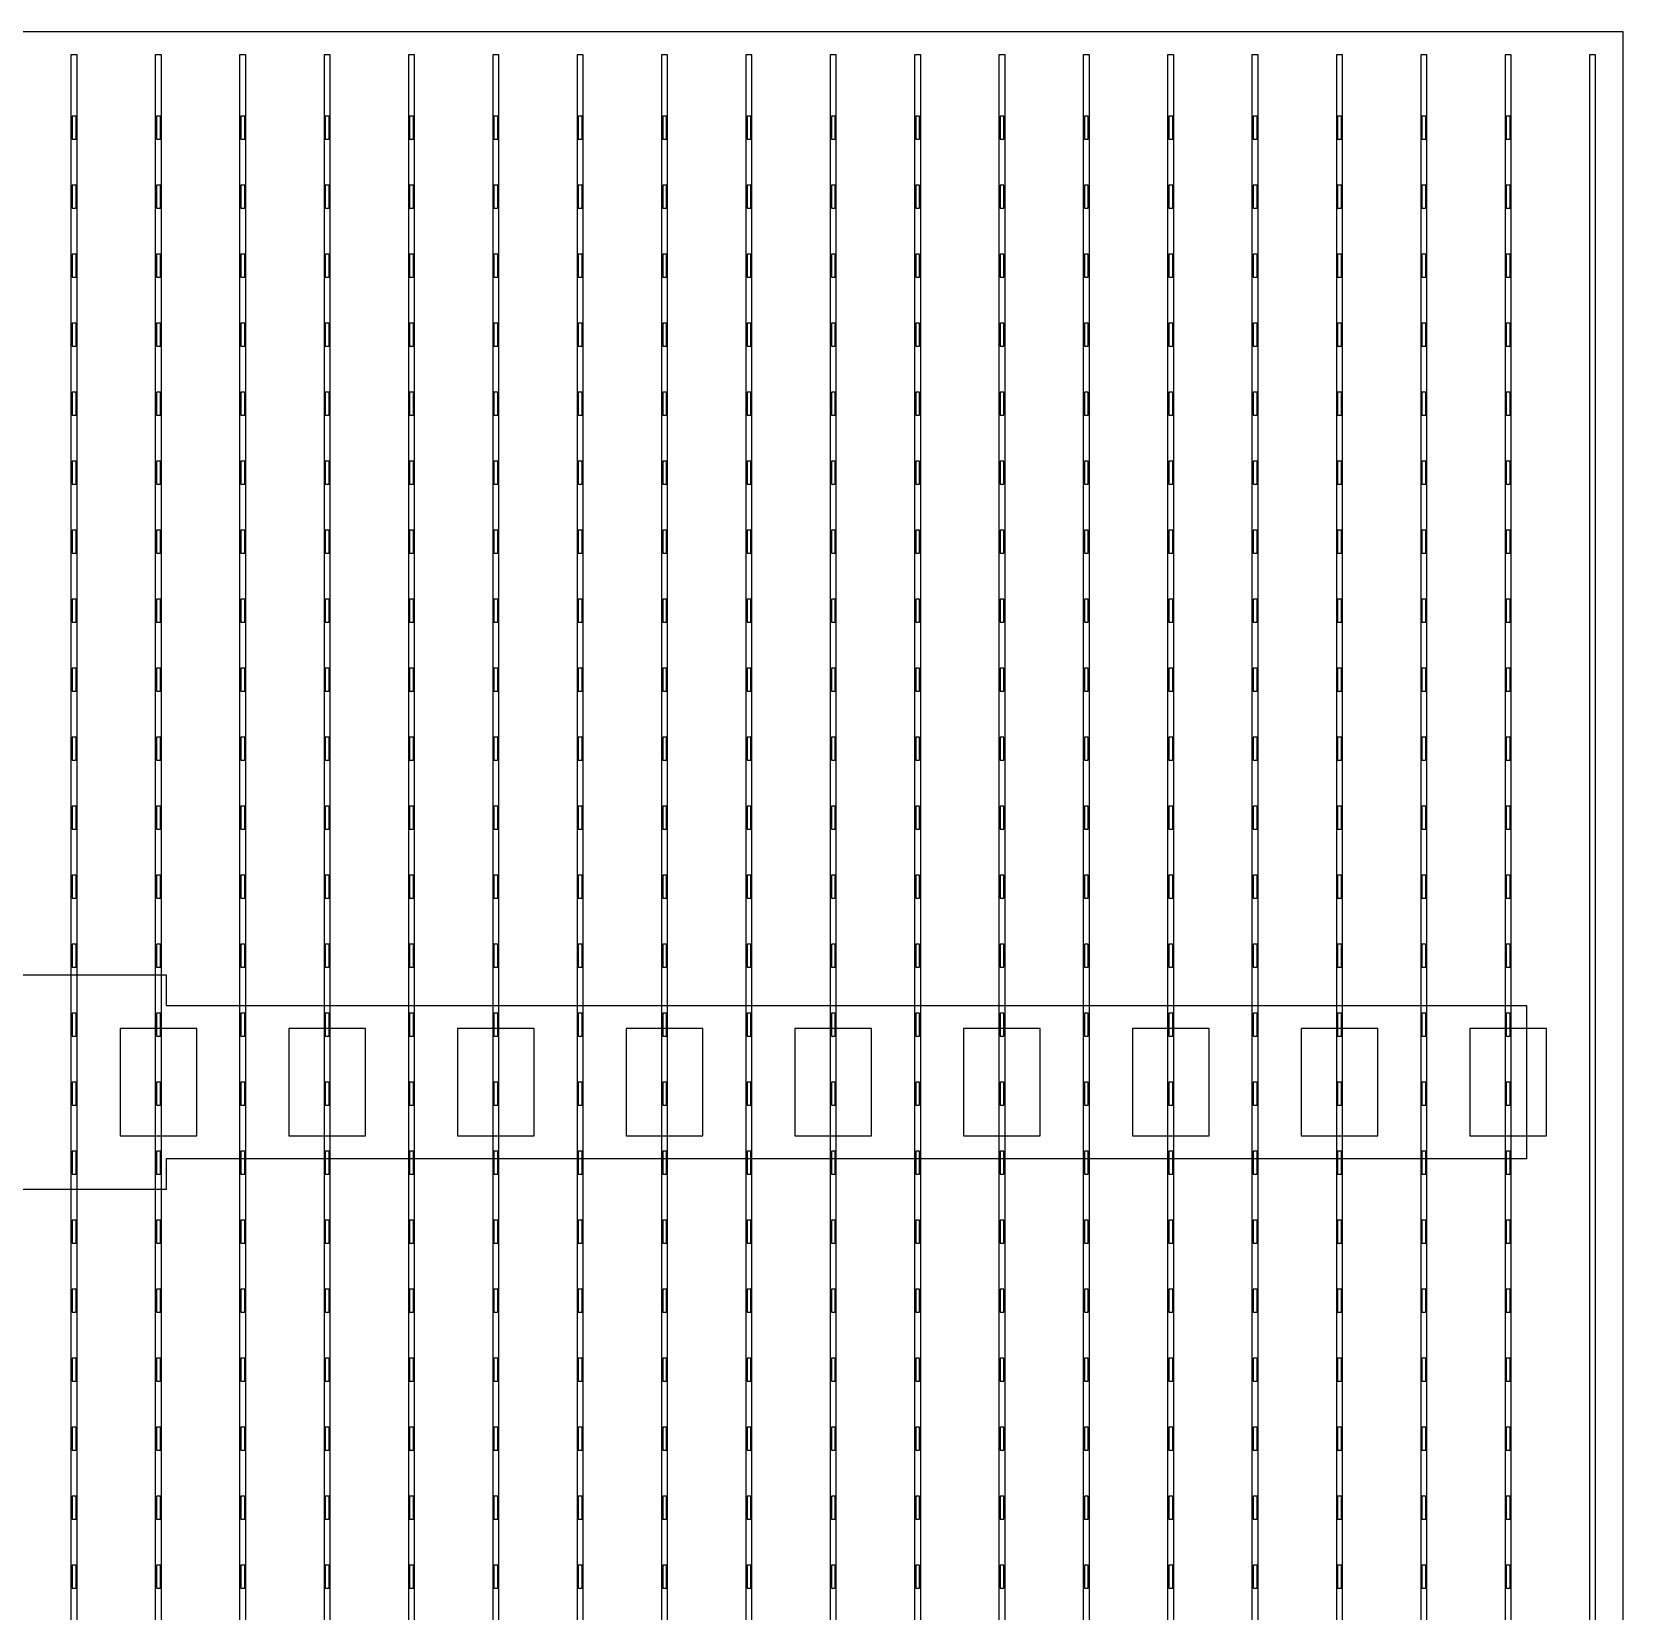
# Model space of a CAD drawing. Header units: millimetres. Extents: x -18 to 142, y -7 to 153.
# Drawn here: x 9.64 to 20.02, y 72.45 to 82.75 of the extents above; entities that cross this region are included whole.
import ezdxf

# ---------------------------------------------------------------- set-up
doc = ezdxf.new("R2010")
doc.units = ezdxf.units.MM
for name, color, linetype in [('BUSBARS', 3, 'Continuous'), ('CONTACT_PADS', 2, 'Continuous'), ('FINGERS', 1, 'Continuous'), ('INSULATION', 2, 'Continuous')]:
    doc.layers.add(name, color=color, linetype=linetype)

msp = doc.modelspace()

# ---------------------------------------------------------------- linework, layer by layer
at = {"layer": 'BUSBARS'}
msp.add_lwpolyline([(19.39, 76.4), (19.39, 75.4), (10.52, 75.4), (10.52, 75.2), (9.32, 75.2), (9.32, 75.4), (0.45, 75.4), (0.45, 76.4), (9.32, 76.4), (9.32, 76.6), (10.52, 76.6), (10.52, 76.4), (19.39, 76.4)], close=True, dxfattribs=at)
at = {"layer": 'CONTACT_PADS'}
for points in [[(9.933, 82.05), (9.933, 82.2), (9.908, 82.2), (9.908, 82.05), (9.933, 82.05)], [(10.483, 82.05), (10.483, 82.2), (10.458, 82.2), (10.458, 82.05), (10.483, 82.05)], [(11.033, 82.05), (11.033, 82.2), (11.008, 82.2), (11.008, 82.05), (11.033, 82.05)], [(11.583, 82.05), (11.583, 82.2), (11.558, 82.2), (11.558, 82.05), (11.583, 82.05)], [(12.133, 82.05), (12.133, 82.2), (12.108, 82.2), (12.108, 82.05), (12.133, 82.05)], [(12.683, 82.05), (12.683, 82.2), (12.658, 82.2), (12.658, 82.05), (12.683, 82.05)], [(13.233, 82.05), (13.233, 82.2), (13.208, 82.2), (13.208, 82.05), (13.233, 82.05)], [(13.783, 82.05), (13.783, 82.2), (13.758, 82.2), (13.758, 82.05), (13.783, 82.05)], [(14.333, 82.05), (14.333, 82.2), (14.308, 82.2), (14.308, 82.05), (14.333, 82.05)], [(14.883, 82.05), (14.883, 82.2), (14.858, 82.2), (14.858, 82.05), (14.883, 82.05)], [(15.433, 82.05), (15.433, 82.2), (15.408, 82.2), (15.408, 82.05), (15.433, 82.05)], [(15.983, 82.05), (15.983, 82.2), (15.958, 82.2), (15.958, 82.05), (15.983, 82.05)], [(16.533, 82.05), (16.533, 82.2), (16.508, 82.2), (16.508, 82.05), (16.533, 82.05)], [(17.083, 82.05), (17.083, 82.2), (17.058, 82.2), (17.058, 82.05), (17.083, 82.05)], [(17.633, 82.05), (17.633, 82.2), (17.608, 82.2), (17.608, 82.05), (17.633, 82.05)], [(18.183, 82.05), (18.183, 82.2), (18.158, 82.2), (18.158, 82.05), (18.183, 82.05)], [(18.733, 82.05), (18.733, 82.2), (18.708, 82.2), (18.708, 82.05), (18.733, 82.05)], [(19.283, 82.05), (19.283, 82.2), (19.258, 82.2), (19.258, 82.05), (19.283, 82.05)], [(9.933, 81.6), (9.933, 81.75), (9.908, 81.75), (9.908, 81.6), (9.933, 81.6)], [(10.483, 81.6), (10.483, 81.75), (10.458, 81.75), (10.458, 81.6), (10.483, 81.6)], [(11.033, 81.6), (11.033, 81.75), (11.008, 81.75), (11.008, 81.6), (11.033, 81.6)], [(11.583, 81.6), (11.583, 81.75), (11.558, 81.75), (11.558, 81.6), (11.583, 81.6)], [(12.133, 81.6), (12.133, 81.75), (12.108, 81.75), (12.108, 81.6), (12.133, 81.6)], [(12.683, 81.6), (12.683, 81.75), (12.658, 81.75), (12.658, 81.6), (12.683, 81.6)], [(13.233, 81.6), (13.233, 81.75), (13.208, 81.75), (13.208, 81.6), (13.233, 81.6)], [(13.783, 81.6), (13.783, 81.75), (13.758, 81.75), (13.758, 81.6), (13.783, 81.6)], [(14.333, 81.6), (14.333, 81.75), (14.308, 81.75), (14.308, 81.6), (14.333, 81.6)], [(14.883, 81.6), (14.883, 81.75), (14.858, 81.75), (14.858, 81.6), (14.883, 81.6)], [(15.433, 81.6), (15.433, 81.75), (15.408, 81.75), (15.408, 81.6), (15.433, 81.6)], [(15.983, 81.6), (15.983, 81.75), (15.958, 81.75), (15.958, 81.6), (15.983, 81.6)], [(16.533, 81.6), (16.533, 81.75), (16.508, 81.75), (16.508, 81.6), (16.533, 81.6)], [(17.083, 81.6), (17.083, 81.75), (17.058, 81.75), (17.058, 81.6), (17.083, 81.6)], [(17.633, 81.6), (17.633, 81.75), (17.608, 81.75), (17.608, 81.6), (17.633, 81.6)], [(18.183, 81.6), (18.183, 81.75), (18.158, 81.75), (18.158, 81.6), (18.183, 81.6)], [(18.733, 81.6), (18.733, 81.75), (18.708, 81.75), (18.708, 81.6), (18.733, 81.6)], [(19.283, 81.6), (19.283, 81.75), (19.258, 81.75), (19.258, 81.6), (19.283, 81.6)], [(9.933, 81.15), (9.933, 81.3), (9.908, 81.3), (9.908, 81.15), (9.933, 81.15)], [(10.483, 81.15), (10.483, 81.3), (10.458, 81.3), (10.458, 81.15), (10.483, 81.15)], [(11.033, 81.15), (11.033, 81.3), (11.008, 81.3), (11.008, 81.15), (11.033, 81.15)], [(11.583, 81.15), (11.583, 81.3), (11.558, 81.3), (11.558, 81.15), (11.583, 81.15)], [(12.133, 81.15), (12.133, 81.3), (12.108, 81.3), (12.108, 81.15), (12.133, 81.15)], [(12.683, 81.15), (12.683, 81.3), (12.658, 81.3), (12.658, 81.15), (12.683, 81.15)], [(13.233, 81.15), (13.233, 81.3), (13.208, 81.3), (13.208, 81.15), (13.233, 81.15)], [(13.783, 81.15), (13.783, 81.3), (13.758, 81.3), (13.758, 81.15), (13.783, 81.15)], [(14.333, 81.15), (14.333, 81.3), (14.308, 81.3), (14.308, 81.15), (14.333, 81.15)], [(14.883, 81.15), (14.883, 81.3), (14.858, 81.3), (14.858, 81.15), (14.883, 81.15)], [(15.433, 81.15), (15.433, 81.3), (15.408, 81.3), (15.408, 81.15), (15.433, 81.15)], [(15.983, 81.15), (15.983, 81.3), (15.958, 81.3), (15.958, 81.15), (15.983, 81.15)], [(16.533, 81.15), (16.533, 81.3), (16.508, 81.3), (16.508, 81.15), (16.533, 81.15)], [(17.083, 81.15), (17.083, 81.3), (17.058, 81.3), (17.058, 81.15), (17.083, 81.15)], [(17.633, 81.15), (17.633, 81.3), (17.608, 81.3), (17.608, 81.15), (17.633, 81.15)], [(18.183, 81.15), (18.183, 81.3), (18.158, 81.3), (18.158, 81.15), (18.183, 81.15)], [(18.733, 81.15), (18.733, 81.3), (18.708, 81.3), (18.708, 81.15), (18.733, 81.15)], [(19.283, 81.15), (19.283, 81.3), (19.258, 81.3), (19.258, 81.15), (19.283, 81.15)], [(9.933, 80.7), (9.933, 80.85), (9.908, 80.85), (9.908, 80.7), (9.933, 80.7)], [(10.483, 80.7), (10.483, 80.85), (10.458, 80.85), (10.458, 80.7), (10.483, 80.7)], [(11.033, 80.7), (11.033, 80.85), (11.008, 80.85), (11.008, 80.7), (11.033, 80.7)], [(11.583, 80.7), (11.583, 80.85), (11.558, 80.85), (11.558, 80.7), (11.583, 80.7)], [(12.133, 80.7), (12.133, 80.85), (12.108, 80.85), (12.108, 80.7), (12.133, 80.7)], [(12.683, 80.7), (12.683, 80.85), (12.658, 80.85), (12.658, 80.7), (12.683, 80.7)], [(13.233, 80.7), (13.233, 80.85), (13.208, 80.85), (13.208, 80.7), (13.233, 80.7)], [(13.783, 80.7), (13.783, 80.85), (13.758, 80.85), (13.758, 80.7), (13.783, 80.7)], [(14.333, 80.7), (14.333, 80.85), (14.308, 80.85), (14.308, 80.7), (14.333, 80.7)], [(14.883, 80.7), (14.883, 80.85), (14.858, 80.85), (14.858, 80.7), (14.883, 80.7)], [(15.433, 80.7), (15.433, 80.85), (15.408, 80.85), (15.408, 80.7), (15.433, 80.7)], [(15.983, 80.7), (15.983, 80.85), (15.958, 80.85), (15.958, 80.7), (15.983, 80.7)], [(16.533, 80.7), (16.533, 80.85), (16.508, 80.85), (16.508, 80.7), (16.533, 80.7)], [(17.083, 80.7), (17.083, 80.85), (17.058, 80.85), (17.058, 80.7), (17.083, 80.7)], [(17.633, 80.7), (17.633, 80.85), (17.608, 80.85), (17.608, 80.7), (17.633, 80.7)], [(18.183, 80.7), (18.183, 80.85), (18.158, 80.85), (18.158, 80.7), (18.183, 80.7)], [(18.733, 80.7), (18.733, 80.85), (18.708, 80.85), (18.708, 80.7), (18.733, 80.7)], [(19.283, 80.7), (19.283, 80.85), (19.258, 80.85), (19.258, 80.7), (19.283, 80.7)], [(9.933, 80.25), (9.933, 80.4), (9.908, 80.4), (9.908, 80.25), (9.933, 80.25)], [(10.483, 80.25), (10.483, 80.4), (10.458, 80.4), (10.458, 80.25), (10.483, 80.25)], [(11.033, 80.25), (11.033, 80.4), (11.008, 80.4), (11.008, 80.25), (11.033, 80.25)], [(11.583, 80.25), (11.583, 80.4), (11.558, 80.4), (11.558, 80.25), (11.583, 80.25)], [(12.133, 80.25), (12.133, 80.4), (12.108, 80.4), (12.108, 80.25), (12.133, 80.25)], [(12.683, 80.25), (12.683, 80.4), (12.658, 80.4), (12.658, 80.25), (12.683, 80.25)], [(13.233, 80.25), (13.233, 80.4), (13.208, 80.4), (13.208, 80.25), (13.233, 80.25)], [(13.783, 80.25), (13.783, 80.4), (13.758, 80.4), (13.758, 80.25), (13.783, 80.25)], [(14.333, 80.25), (14.333, 80.4), (14.308, 80.4), (14.308, 80.25), (14.333, 80.25)], [(14.883, 80.25), (14.883, 80.4), (14.858, 80.4), (14.858, 80.25), (14.883, 80.25)], [(15.433, 80.25), (15.433, 80.4), (15.408, 80.4), (15.408, 80.25), (15.433, 80.25)], [(15.983, 80.25), (15.983, 80.4), (15.958, 80.4), (15.958, 80.25), (15.983, 80.25)], [(16.533, 80.25), (16.533, 80.4), (16.508, 80.4), (16.508, 80.25), (16.533, 80.25)], [(17.083, 80.25), (17.083, 80.4), (17.058, 80.4), (17.058, 80.25), (17.083, 80.25)], [(17.633, 80.25), (17.633, 80.4), (17.608, 80.4), (17.608, 80.25), (17.633, 80.25)], [(18.183, 80.25), (18.183, 80.4), (18.158, 80.4), (18.158, 80.25), (18.183, 80.25)], [(18.733, 80.25), (18.733, 80.4), (18.708, 80.4), (18.708, 80.25), (18.733, 80.25)], [(19.283, 80.25), (19.283, 80.4), (19.258, 80.4), (19.258, 80.25), (19.283, 80.25)], [(9.933, 79.8), (9.933, 79.95), (9.908, 79.95), (9.908, 79.8), (9.933, 79.8)], [(10.483, 79.8), (10.483, 79.95), (10.458, 79.95), (10.458, 79.8), (10.483, 79.8)], [(11.033, 79.8), (11.033, 79.95), (11.008, 79.95), (11.008, 79.8), (11.033, 79.8)], [(11.583, 79.8), (11.583, 79.95), (11.558, 79.95), (11.558, 79.8), (11.583, 79.8)], [(12.133, 79.8), (12.133, 79.95), (12.108, 79.95), (12.108, 79.8), (12.133, 79.8)], [(12.683, 79.8), (12.683, 79.95), (12.658, 79.95), (12.658, 79.8), (12.683, 79.8)], [(13.233, 79.8), (13.233, 79.95), (13.208, 79.95), (13.208, 79.8), (13.233, 79.8)], [(13.783, 79.8), (13.783, 79.95), (13.758, 79.95), (13.758, 79.8), (13.783, 79.8)], [(14.333, 79.8), (14.333, 79.95), (14.308, 79.95), (14.308, 79.8), (14.333, 79.8)], [(14.883, 79.8), (14.883, 79.95), (14.858, 79.95), (14.858, 79.8), (14.883, 79.8)], [(15.433, 79.8), (15.433, 79.95), (15.408, 79.95), (15.408, 79.8), (15.433, 79.8)], [(15.983, 79.8), (15.983, 79.95), (15.958, 79.95), (15.958, 79.8), (15.983, 79.8)], [(16.533, 79.8), (16.533, 79.95), (16.508, 79.95), (16.508, 79.8), (16.533, 79.8)], [(17.083, 79.8), (17.083, 79.95), (17.058, 79.95), (17.058, 79.8), (17.083, 79.8)], [(17.633, 79.8), (17.633, 79.95), (17.608, 79.95), (17.608, 79.8), (17.633, 79.8)], [(18.183, 79.8), (18.183, 79.95), (18.158, 79.95), (18.158, 79.8), (18.183, 79.8)], [(18.733, 79.8), (18.733, 79.95), (18.708, 79.95), (18.708, 79.8), (18.733, 79.8)], [(19.283, 79.8), (19.283, 79.95), (19.258, 79.95), (19.258, 79.8), (19.283, 79.8)], [(9.933, 79.35), (9.933, 79.5), (9.908, 79.5), (9.908, 79.35), (9.933, 79.35)], [(10.483, 79.35), (10.483, 79.5), (10.458, 79.5), (10.458, 79.35), (10.483, 79.35)], [(11.033, 79.35), (11.033, 79.5), (11.008, 79.5), (11.008, 79.35), (11.033, 79.35)], [(11.583, 79.35), (11.583, 79.5), (11.558, 79.5), (11.558, 79.35), (11.583, 79.35)], [(12.133, 79.35), (12.133, 79.5), (12.108, 79.5), (12.108, 79.35), (12.133, 79.35)], [(12.683, 79.35), (12.683, 79.5), (12.658, 79.5), (12.658, 79.35), (12.683, 79.35)], [(13.233, 79.35), (13.233, 79.5), (13.208, 79.5), (13.208, 79.35), (13.233, 79.35)], [(13.783, 79.35), (13.783, 79.5), (13.758, 79.5), (13.758, 79.35), (13.783, 79.35)], [(14.333, 79.35), (14.333, 79.5), (14.308, 79.5), (14.308, 79.35), (14.333, 79.35)], [(14.883, 79.35), (14.883, 79.5), (14.858, 79.5), (14.858, 79.35), (14.883, 79.35)], [(15.433, 79.35), (15.433, 79.5), (15.408, 79.5), (15.408, 79.35), (15.433, 79.35)], [(15.983, 79.35), (15.983, 79.5), (15.958, 79.5), (15.958, 79.35), (15.983, 79.35)], [(16.533, 79.35), (16.533, 79.5), (16.508, 79.5), (16.508, 79.35), (16.533, 79.35)], [(17.083, 79.35), (17.083, 79.5), (17.058, 79.5), (17.058, 79.35), (17.083, 79.35)], [(17.633, 79.35), (17.633, 79.5), (17.608, 79.5), (17.608, 79.35), (17.633, 79.35)], [(18.183, 79.35), (18.183, 79.5), (18.158, 79.5), (18.158, 79.35), (18.183, 79.35)], [(18.733, 79.35), (18.733, 79.5), (18.708, 79.5), (18.708, 79.35), (18.733, 79.35)], [(19.283, 79.35), (19.283, 79.5), (19.258, 79.5), (19.258, 79.35), (19.283, 79.35)], [(9.933, 78.9), (9.933, 79.05), (9.908, 79.05), (9.908, 78.9), (9.933, 78.9)], [(10.483, 78.9), (10.483, 79.05), (10.458, 79.05), (10.458, 78.9), (10.483, 78.9)], [(11.033, 78.9), (11.033, 79.05), (11.008, 79.05), (11.008, 78.9), (11.033, 78.9)], [(11.583, 78.9), (11.583, 79.05), (11.558, 79.05), (11.558, 78.9), (11.583, 78.9)], [(12.133, 78.9), (12.133, 79.05), (12.108, 79.05), (12.108, 78.9), (12.133, 78.9)], [(12.683, 78.9), (12.683, 79.05), (12.658, 79.05), (12.658, 78.9), (12.683, 78.9)], [(13.233, 78.9), (13.233, 79.05), (13.208, 79.05), (13.208, 78.9), (13.233, 78.9)], [(13.783, 78.9), (13.783, 79.05), (13.758, 79.05), (13.758, 78.9), (13.783, 78.9)], [(14.333, 78.9), (14.333, 79.05), (14.308, 79.05), (14.308, 78.9), (14.333, 78.9)], [(14.883, 78.9), (14.883, 79.05), (14.858, 79.05), (14.858, 78.9), (14.883, 78.9)], [(15.433, 78.9), (15.433, 79.05), (15.408, 79.05), (15.408, 78.9), (15.433, 78.9)], [(15.983, 78.9), (15.983, 79.05), (15.958, 79.05), (15.958, 78.9), (15.983, 78.9)], [(16.533, 78.9), (16.533, 79.05), (16.508, 79.05), (16.508, 78.9), (16.533, 78.9)], [(17.083, 78.9), (17.083, 79.05), (17.058, 79.05), (17.058, 78.9), (17.083, 78.9)], [(17.633, 78.9), (17.633, 79.05), (17.608, 79.05), (17.608, 78.9), (17.633, 78.9)], [(18.183, 78.9), (18.183, 79.05), (18.158, 79.05), (18.158, 78.9), (18.183, 78.9)], [(18.733, 78.9), (18.733, 79.05), (18.708, 79.05), (18.708, 78.9), (18.733, 78.9)], [(19.283, 78.9), (19.283, 79.05), (19.258, 79.05), (19.258, 78.9), (19.283, 78.9)], [(9.933, 78.45), (9.933, 78.6), (9.908, 78.6), (9.908, 78.45), (9.933, 78.45)], [(10.483, 78.45), (10.483, 78.6), (10.458, 78.6), (10.458, 78.45), (10.483, 78.45)], [(11.033, 78.45), (11.033, 78.6), (11.008, 78.6), (11.008, 78.45), (11.033, 78.45)], [(11.583, 78.45), (11.583, 78.6), (11.558, 78.6), (11.558, 78.45), (11.583, 78.45)], [(12.133, 78.45), (12.133, 78.6), (12.108, 78.6), (12.108, 78.45), (12.133, 78.45)], [(12.683, 78.45), (12.683, 78.6), (12.658, 78.6), (12.658, 78.45), (12.683, 78.45)], [(13.233, 78.45), (13.233, 78.6), (13.208, 78.6), (13.208, 78.45), (13.233, 78.45)], [(13.783, 78.45), (13.783, 78.6), (13.758, 78.6), (13.758, 78.45), (13.783, 78.45)], [(14.333, 78.45), (14.333, 78.6), (14.308, 78.6), (14.308, 78.45), (14.333, 78.45)], [(14.883, 78.45), (14.883, 78.6), (14.858, 78.6), (14.858, 78.45), (14.883, 78.45)], [(15.433, 78.45), (15.433, 78.6), (15.408, 78.6), (15.408, 78.45), (15.433, 78.45)], [(15.983, 78.45), (15.983, 78.6), (15.958, 78.6), (15.958, 78.45), (15.983, 78.45)], [(16.533, 78.45), (16.533, 78.6), (16.508, 78.6), (16.508, 78.45), (16.533, 78.45)], [(17.083, 78.45), (17.083, 78.6), (17.058, 78.6), (17.058, 78.45), (17.083, 78.45)], [(17.633, 78.45), (17.633, 78.6), (17.608, 78.6), (17.608, 78.45), (17.633, 78.45)], [(18.183, 78.45), (18.183, 78.6), (18.158, 78.6), (18.158, 78.45), (18.183, 78.45)], [(18.733, 78.45), (18.733, 78.6), (18.708, 78.6), (18.708, 78.45), (18.733, 78.45)], [(19.283, 78.45), (19.283, 78.6), (19.258, 78.6), (19.258, 78.45), (19.283, 78.45)], [(9.933, 78), (9.933, 78.15), (9.908, 78.15), (9.908, 78), (9.933, 78)], [(10.483, 78), (10.483, 78.15), (10.458, 78.15), (10.458, 78), (10.483, 78)], [(11.033, 78), (11.033, 78.15), (11.008, 78.15), (11.008, 78), (11.033, 78)], [(11.583, 78), (11.583, 78.15), (11.558, 78.15), (11.558, 78), (11.583, 78)], [(12.133, 78), (12.133, 78.15), (12.108, 78.15), (12.108, 78), (12.133, 78)], [(12.683, 78), (12.683, 78.15), (12.658, 78.15), (12.658, 78), (12.683, 78)], [(13.233, 78), (13.233, 78.15), (13.208, 78.15), (13.208, 78), (13.233, 78)], [(13.783, 78), (13.783, 78.15), (13.758, 78.15), (13.758, 78), (13.783, 78)], [(14.333, 78), (14.333, 78.15), (14.308, 78.15), (14.308, 78), (14.333, 78)], [(14.883, 78), (14.883, 78.15), (14.858, 78.15), (14.858, 78), (14.883, 78)], [(15.433, 78), (15.433, 78.15), (15.408, 78.15), (15.408, 78), (15.433, 78)], [(15.983, 78), (15.983, 78.15), (15.958, 78.15), (15.958, 78), (15.983, 78)], [(16.533, 78), (16.533, 78.15), (16.508, 78.15), (16.508, 78), (16.533, 78)], [(17.083, 78), (17.083, 78.15), (17.058, 78.15), (17.058, 78), (17.083, 78)], [(17.633, 78), (17.633, 78.15), (17.608, 78.15), (17.608, 78), (17.633, 78)], [(18.183, 78), (18.183, 78.15), (18.158, 78.15), (18.158, 78), (18.183, 78)], [(18.733, 78), (18.733, 78.15), (18.708, 78.15), (18.708, 78), (18.733, 78)], [(19.283, 78), (19.283, 78.15), (19.258, 78.15), (19.258, 78), (19.283, 78)], [(9.933, 77.55), (9.933, 77.7), (9.908, 77.7), (9.908, 77.55), (9.933, 77.55)], [(10.483, 77.55), (10.483, 77.7), (10.458, 77.7), (10.458, 77.55), (10.483, 77.55)], [(11.033, 77.55), (11.033, 77.7), (11.008, 77.7), (11.008, 77.55), (11.033, 77.55)], [(11.583, 77.55), (11.583, 77.7), (11.558, 77.7), (11.558, 77.55), (11.583, 77.55)], [(12.133, 77.55), (12.133, 77.7), (12.108, 77.7), (12.108, 77.55), (12.133, 77.55)], [(12.683, 77.55), (12.683, 77.7), (12.658, 77.7), (12.658, 77.55), (12.683, 77.55)], [(13.233, 77.55), (13.233, 77.7), (13.208, 77.7), (13.208, 77.55), (13.233, 77.55)], [(13.783, 77.55), (13.783, 77.7), (13.758, 77.7), (13.758, 77.55), (13.783, 77.55)], [(14.333, 77.55), (14.333, 77.7), (14.308, 77.7), (14.308, 77.55), (14.333, 77.55)], [(14.883, 77.55), (14.883, 77.7), (14.858, 77.7), (14.858, 77.55), (14.883, 77.55)], [(15.433, 77.55), (15.433, 77.7), (15.408, 77.7), (15.408, 77.55), (15.433, 77.55)], [(15.983, 77.55), (15.983, 77.7), (15.958, 77.7), (15.958, 77.55), (15.983, 77.55)], [(16.533, 77.55), (16.533, 77.7), (16.508, 77.7), (16.508, 77.55), (16.533, 77.55)], [(17.083, 77.55), (17.083, 77.7), (17.058, 77.7), (17.058, 77.55), (17.083, 77.55)], [(17.633, 77.55), (17.633, 77.7), (17.608, 77.7), (17.608, 77.55), (17.633, 77.55)], [(18.183, 77.55), (18.183, 77.7), (18.158, 77.7), (18.158, 77.55), (18.183, 77.55)], [(18.733, 77.55), (18.733, 77.7), (18.708, 77.7), (18.708, 77.55), (18.733, 77.55)], [(19.283, 77.55), (19.283, 77.7), (19.258, 77.7), (19.258, 77.55), (19.283, 77.55)], [(9.933, 77.1), (9.933, 77.25), (9.908, 77.25), (9.908, 77.1), (9.933, 77.1)], [(10.483, 77.1), (10.483, 77.25), (10.458, 77.25), (10.458, 77.1), (10.483, 77.1)], [(11.033, 77.1), (11.033, 77.25), (11.008, 77.25), (11.008, 77.1), (11.033, 77.1)], [(11.583, 77.1), (11.583, 77.25), (11.558, 77.25), (11.558, 77.1), (11.583, 77.1)], [(12.133, 77.1), (12.133, 77.25), (12.108, 77.25), (12.108, 77.1), (12.133, 77.1)], [(12.683, 77.1), (12.683, 77.25), (12.658, 77.25), (12.658, 77.1), (12.683, 77.1)], [(13.233, 77.1), (13.233, 77.25), (13.208, 77.25), (13.208, 77.1), (13.233, 77.1)], [(13.783, 77.1), (13.783, 77.25), (13.758, 77.25), (13.758, 77.1), (13.783, 77.1)], [(14.333, 77.1), (14.333, 77.25), (14.308, 77.25), (14.308, 77.1), (14.333, 77.1)], [(14.883, 77.1), (14.883, 77.25), (14.858, 77.25), (14.858, 77.1), (14.883, 77.1)], [(15.433, 77.1), (15.433, 77.25), (15.408, 77.25), (15.408, 77.1), (15.433, 77.1)], [(15.983, 77.1), (15.983, 77.25), (15.958, 77.25), (15.958, 77.1), (15.983, 77.1)], [(16.533, 77.1), (16.533, 77.25), (16.508, 77.25), (16.508, 77.1), (16.533, 77.1)], [(17.083, 77.1), (17.083, 77.25), (17.058, 77.25), (17.058, 77.1), (17.083, 77.1)], [(17.633, 77.1), (17.633, 77.25), (17.608, 77.25), (17.608, 77.1), (17.633, 77.1)], [(18.183, 77.1), (18.183, 77.25), (18.158, 77.25), (18.158, 77.1), (18.183, 77.1)], [(18.733, 77.1), (18.733, 77.25), (18.708, 77.25), (18.708, 77.1), (18.733, 77.1)], [(19.283, 77.1), (19.283, 77.25), (19.258, 77.25), (19.258, 77.1), (19.283, 77.1)], [(9.933, 76.65), (9.933, 76.8), (9.908, 76.8), (9.908, 76.65), (9.933, 76.65)], [(10.483, 76.65), (10.483, 76.8), (10.458, 76.8), (10.458, 76.65), (10.483, 76.65)], [(11.033, 76.65), (11.033, 76.8), (11.008, 76.8), (11.008, 76.65), (11.033, 76.65)], [(11.583, 76.65), (11.583, 76.8), (11.558, 76.8), (11.558, 76.65), (11.583, 76.65)], [(12.133, 76.65), (12.133, 76.8), (12.108, 76.8), (12.108, 76.65), (12.133, 76.65)], [(12.683, 76.65), (12.683, 76.8), (12.658, 76.8), (12.658, 76.65), (12.683, 76.65)], [(13.233, 76.65), (13.233, 76.8), (13.208, 76.8), (13.208, 76.65), (13.233, 76.65)], [(13.783, 76.65), (13.783, 76.8), (13.758, 76.8), (13.758, 76.65), (13.783, 76.65)], [(14.333, 76.65), (14.333, 76.8), (14.308, 76.8), (14.308, 76.65), (14.333, 76.65)], [(14.883, 76.65), (14.883, 76.8), (14.858, 76.8), (14.858, 76.65), (14.883, 76.65)], [(15.433, 76.65), (15.433, 76.8), (15.408, 76.8), (15.408, 76.65), (15.433, 76.65)], [(15.983, 76.65), (15.983, 76.8), (15.958, 76.8), (15.958, 76.65), (15.983, 76.65)], [(16.533, 76.65), (16.533, 76.8), (16.508, 76.8), (16.508, 76.65), (16.533, 76.65)], [(17.083, 76.65), (17.083, 76.8), (17.058, 76.8), (17.058, 76.65), (17.083, 76.65)], [(17.633, 76.65), (17.633, 76.8), (17.608, 76.8), (17.608, 76.65), (17.633, 76.65)], [(18.183, 76.65), (18.183, 76.8), (18.158, 76.8), (18.158, 76.65), (18.183, 76.65)], [(18.733, 76.65), (18.733, 76.8), (18.708, 76.8), (18.708, 76.65), (18.733, 76.65)], [(19.283, 76.65), (19.283, 76.8), (19.258, 76.8), (19.258, 76.65), (19.283, 76.65)], [(9.933, 76.2), (9.933, 76.35), (9.908, 76.35), (9.908, 76.2), (9.933, 76.2)], [(10.483, 76.2), (10.483, 76.35), (10.458, 76.35), (10.458, 76.2), (10.483, 76.2)], [(11.033, 76.2), (11.033, 76.35), (11.008, 76.35), (11.008, 76.2), (11.033, 76.2)], [(11.583, 76.2), (11.583, 76.35), (11.558, 76.35), (11.558, 76.2), (11.583, 76.2)], [(12.133, 76.2), (12.133, 76.35), (12.108, 76.35), (12.108, 76.2), (12.133, 76.2)], [(12.683, 76.2), (12.683, 76.35), (12.658, 76.35), (12.658, 76.2), (12.683, 76.2)], [(13.233, 76.2), (13.233, 76.35), (13.208, 76.35), (13.208, 76.2), (13.233, 76.2)], [(13.783, 76.2), (13.783, 76.35), (13.758, 76.35), (13.758, 76.2), (13.783, 76.2)], [(14.333, 76.2), (14.333, 76.35), (14.308, 76.35), (14.308, 76.2), (14.333, 76.2)], [(14.883, 76.2), (14.883, 76.35), (14.858, 76.35), (14.858, 76.2), (14.883, 76.2)], [(15.433, 76.2), (15.433, 76.35), (15.408, 76.35), (15.408, 76.2), (15.433, 76.2)], [(15.983, 76.2), (15.983, 76.35), (15.958, 76.35), (15.958, 76.2), (15.983, 76.2)], [(16.533, 76.2), (16.533, 76.35), (16.508, 76.35), (16.508, 76.2), (16.533, 76.2)], [(17.083, 76.2), (17.083, 76.35), (17.058, 76.35), (17.058, 76.2), (17.083, 76.2)], [(17.633, 76.2), (17.633, 76.35), (17.608, 76.35), (17.608, 76.2), (17.633, 76.2)], [(18.183, 76.2), (18.183, 76.35), (18.158, 76.35), (18.158, 76.2), (18.183, 76.2)], [(18.733, 76.2), (18.733, 76.35), (18.708, 76.35), (18.708, 76.2), (18.733, 76.2)], [(19.283, 76.2), (19.283, 76.35), (19.258, 76.35), (19.258, 76.2), (19.283, 76.2)], [(9.933, 75.75), (9.933, 75.9), (9.908, 75.9), (9.908, 75.75), (9.933, 75.75)], [(10.483, 75.75), (10.483, 75.9), (10.458, 75.9), (10.458, 75.75), (10.483, 75.75)], [(11.033, 75.75), (11.033, 75.9), (11.008, 75.9), (11.008, 75.75), (11.033, 75.75)], [(11.583, 75.75), (11.583, 75.9), (11.558, 75.9), (11.558, 75.75), (11.583, 75.75)], [(12.133, 75.75), (12.133, 75.9), (12.108, 75.9), (12.108, 75.75), (12.133, 75.75)], [(12.683, 75.75), (12.683, 75.9), (12.658, 75.9), (12.658, 75.75), (12.683, 75.75)], [(13.233, 75.75), (13.233, 75.9), (13.208, 75.9), (13.208, 75.75), (13.233, 75.75)], [(13.783, 75.75), (13.783, 75.9), (13.758, 75.9), (13.758, 75.75), (13.783, 75.75)], [(14.333, 75.75), (14.333, 75.9), (14.308, 75.9), (14.308, 75.75), (14.333, 75.75)], [(14.883, 75.75), (14.883, 75.9), (14.858, 75.9), (14.858, 75.75), (14.883, 75.75)], [(15.433, 75.75), (15.433, 75.9), (15.408, 75.9), (15.408, 75.75), (15.433, 75.75)], [(15.983, 75.75), (15.983, 75.9), (15.958, 75.9), (15.958, 75.75), (15.983, 75.75)], [(16.533, 75.75), (16.533, 75.9), (16.508, 75.9), (16.508, 75.75), (16.533, 75.75)], [(17.083, 75.75), (17.083, 75.9), (17.058, 75.9), (17.058, 75.75), (17.083, 75.75)], [(17.633, 75.75), (17.633, 75.9), (17.608, 75.9), (17.608, 75.75), (17.633, 75.75)], [(18.183, 75.75), (18.183, 75.9), (18.158, 75.9), (18.158, 75.75), (18.183, 75.75)], [(18.733, 75.75), (18.733, 75.9), (18.708, 75.9), (18.708, 75.75), (18.733, 75.75)], [(19.283, 75.75), (19.283, 75.9), (19.258, 75.9), (19.258, 75.75), (19.283, 75.75)], [(9.933, 75.3), (9.933, 75.45), (9.908, 75.45), (9.908, 75.3), (9.933, 75.3)], [(10.483, 75.3), (10.483, 75.45), (10.458, 75.45), (10.458, 75.3), (10.483, 75.3)], [(11.033, 75.3), (11.033, 75.45), (11.008, 75.45), (11.008, 75.3), (11.033, 75.3)], [(11.583, 75.3), (11.583, 75.45), (11.558, 75.45), (11.558, 75.3), (11.583, 75.3)], [(12.133, 75.3), (12.133, 75.45), (12.108, 75.45), (12.108, 75.3), (12.133, 75.3)], [(12.683, 75.3), (12.683, 75.45), (12.658, 75.45), (12.658, 75.3), (12.683, 75.3)], [(13.233, 75.3), (13.233, 75.45), (13.208, 75.45), (13.208, 75.3), (13.233, 75.3)], [(13.783, 75.3), (13.783, 75.45), (13.758, 75.45), (13.758, 75.3), (13.783, 75.3)], [(14.333, 75.3), (14.333, 75.45), (14.308, 75.45), (14.308, 75.3), (14.333, 75.3)], [(14.883, 75.3), (14.883, 75.45), (14.858, 75.45), (14.858, 75.3), (14.883, 75.3)], [(15.433, 75.3), (15.433, 75.45), (15.408, 75.45), (15.408, 75.3), (15.433, 75.3)], [(15.983, 75.3), (15.983, 75.45), (15.958, 75.45), (15.958, 75.3), (15.983, 75.3)], [(16.533, 75.3), (16.533, 75.45), (16.508, 75.45), (16.508, 75.3), (16.533, 75.3)], [(17.083, 75.3), (17.083, 75.45), (17.058, 75.45), (17.058, 75.3), (17.083, 75.3)], [(17.633, 75.3), (17.633, 75.45), (17.608, 75.45), (17.608, 75.3), (17.633, 75.3)], [(18.183, 75.3), (18.183, 75.45), (18.158, 75.45), (18.158, 75.3), (18.183, 75.3)], [(18.733, 75.3), (18.733, 75.45), (18.708, 75.45), (18.708, 75.3), (18.733, 75.3)], [(19.283, 75.3), (19.283, 75.45), (19.258, 75.45), (19.258, 75.3), (19.283, 75.3)], [(9.933, 74.85), (9.933, 75), (9.908, 75), (9.908, 74.85), (9.933, 74.85)], [(10.483, 74.85), (10.483, 75), (10.458, 75), (10.458, 74.85), (10.483, 74.85)], [(11.033, 74.85), (11.033, 75), (11.008, 75), (11.008, 74.85), (11.033, 74.85)], [(11.583, 74.85), (11.583, 75), (11.558, 75), (11.558, 74.85), (11.583, 74.85)], [(12.133, 74.85), (12.133, 75), (12.108, 75), (12.108, 74.85), (12.133, 74.85)], [(12.683, 74.85), (12.683, 75), (12.658, 75), (12.658, 74.85), (12.683, 74.85)], [(13.233, 74.85), (13.233, 75), (13.208, 75), (13.208, 74.85), (13.233, 74.85)], [(13.783, 74.85), (13.783, 75), (13.758, 75), (13.758, 74.85), (13.783, 74.85)], [(14.333, 74.85), (14.333, 75), (14.308, 75), (14.308, 74.85), (14.333, 74.85)], [(14.883, 74.85), (14.883, 75), (14.858, 75), (14.858, 74.85), (14.883, 74.85)], [(15.433, 74.85), (15.433, 75), (15.408, 75), (15.408, 74.85), (15.433, 74.85)], [(15.983, 74.85), (15.983, 75), (15.958, 75), (15.958, 74.85), (15.983, 74.85)], [(16.533, 74.85), (16.533, 75), (16.508, 75), (16.508, 74.85), (16.533, 74.85)], [(17.083, 74.85), (17.083, 75), (17.058, 75), (17.058, 74.85), (17.083, 74.85)], [(17.633, 74.85), (17.633, 75), (17.608, 75), (17.608, 74.85), (17.633, 74.85)], [(18.183, 74.85), (18.183, 75), (18.158, 75), (18.158, 74.85), (18.183, 74.85)], [(18.733, 74.85), (18.733, 75), (18.708, 75), (18.708, 74.85), (18.733, 74.85)], [(19.283, 74.85), (19.283, 75), (19.258, 75), (19.258, 74.85), (19.283, 74.85)], [(9.933, 74.4), (9.933, 74.55), (9.908, 74.55), (9.908, 74.4), (9.933, 74.4)], [(10.483, 74.4), (10.483, 74.55), (10.458, 74.55), (10.458, 74.4), (10.483, 74.4)], [(11.033, 74.4), (11.033, 74.55), (11.008, 74.55), (11.008, 74.4), (11.033, 74.4)], [(11.583, 74.4), (11.583, 74.55), (11.558, 74.55), (11.558, 74.4), (11.583, 74.4)], [(12.133, 74.4), (12.133, 74.55), (12.108, 74.55), (12.108, 74.4), (12.133, 74.4)], [(12.683, 74.4), (12.683, 74.55), (12.658, 74.55), (12.658, 74.4), (12.683, 74.4)], [(13.233, 74.4), (13.233, 74.55), (13.208, 74.55), (13.208, 74.4), (13.233, 74.4)], [(13.783, 74.4), (13.783, 74.55), (13.758, 74.55), (13.758, 74.4), (13.783, 74.4)], [(14.333, 74.4), (14.333, 74.55), (14.308, 74.55), (14.308, 74.4), (14.333, 74.4)], [(14.883, 74.4), (14.883, 74.55), (14.858, 74.55), (14.858, 74.4), (14.883, 74.4)], [(15.433, 74.4), (15.433, 74.55), (15.408, 74.55), (15.408, 74.4), (15.433, 74.4)], [(15.983, 74.4), (15.983, 74.55), (15.958, 74.55), (15.958, 74.4), (15.983, 74.4)], [(16.533, 74.4), (16.533, 74.55), (16.508, 74.55), (16.508, 74.4), (16.533, 74.4)], [(17.083, 74.4), (17.083, 74.55), (17.058, 74.55), (17.058, 74.4), (17.083, 74.4)], [(17.633, 74.4), (17.633, 74.55), (17.608, 74.55), (17.608, 74.4), (17.633, 74.4)], [(18.183, 74.4), (18.183, 74.55), (18.158, 74.55), (18.158, 74.4), (18.183, 74.4)], [(18.733, 74.4), (18.733, 74.55), (18.708, 74.55), (18.708, 74.4), (18.733, 74.4)], [(19.283, 74.4), (19.283, 74.55), (19.258, 74.55), (19.258, 74.4), (19.283, 74.4)], [(9.933, 73.95), (9.933, 74.1), (9.908, 74.1), (9.908, 73.95), (9.933, 73.95)], [(10.483, 73.95), (10.483, 74.1), (10.458, 74.1), (10.458, 73.95), (10.483, 73.95)], [(11.033, 73.95), (11.033, 74.1), (11.008, 74.1), (11.008, 73.95), (11.033, 73.95)], [(11.583, 73.95), (11.583, 74.1), (11.558, 74.1), (11.558, 73.95), (11.583, 73.95)], [(12.133, 73.95), (12.133, 74.1), (12.108, 74.1), (12.108, 73.95), (12.133, 73.95)], [(12.683, 73.95), (12.683, 74.1), (12.658, 74.1), (12.658, 73.95), (12.683, 73.95)], [(13.233, 73.95), (13.233, 74.1), (13.208, 74.1), (13.208, 73.95), (13.233, 73.95)], [(13.783, 73.95), (13.783, 74.1), (13.758, 74.1), (13.758, 73.95), (13.783, 73.95)], [(14.333, 73.95), (14.333, 74.1), (14.308, 74.1), (14.308, 73.95), (14.333, 73.95)], [(14.883, 73.95), (14.883, 74.1), (14.858, 74.1), (14.858, 73.95), (14.883, 73.95)], [(15.433, 73.95), (15.433, 74.1), (15.408, 74.1), (15.408, 73.95), (15.433, 73.95)], [(15.983, 73.95), (15.983, 74.1), (15.958, 74.1), (15.958, 73.95), (15.983, 73.95)], [(16.533, 73.95), (16.533, 74.1), (16.508, 74.1), (16.508, 73.95), (16.533, 73.95)], [(17.083, 73.95), (17.083, 74.1), (17.058, 74.1), (17.058, 73.95), (17.083, 73.95)], [(17.633, 73.95), (17.633, 74.1), (17.608, 74.1), (17.608, 73.95), (17.633, 73.95)], [(18.183, 73.95), (18.183, 74.1), (18.158, 74.1), (18.158, 73.95), (18.183, 73.95)], [(18.733, 73.95), (18.733, 74.1), (18.708, 74.1), (18.708, 73.95), (18.733, 73.95)], [(19.283, 73.95), (19.283, 74.1), (19.258, 74.1), (19.258, 73.95), (19.283, 73.95)], [(9.933, 73.5), (9.933, 73.65), (9.908, 73.65), (9.908, 73.5), (9.933, 73.5)], [(10.483, 73.5), (10.483, 73.65), (10.458, 73.65), (10.458, 73.5), (10.483, 73.5)], [(11.033, 73.5), (11.033, 73.65), (11.008, 73.65), (11.008, 73.5), (11.033, 73.5)], [(11.583, 73.5), (11.583, 73.65), (11.558, 73.65), (11.558, 73.5), (11.583, 73.5)], [(12.133, 73.5), (12.133, 73.65), (12.108, 73.65), (12.108, 73.5), (12.133, 73.5)], [(12.683, 73.5), (12.683, 73.65), (12.658, 73.65), (12.658, 73.5), (12.683, 73.5)], [(13.233, 73.5), (13.233, 73.65), (13.208, 73.65), (13.208, 73.5), (13.233, 73.5)], [(13.783, 73.5), (13.783, 73.65), (13.758, 73.65), (13.758, 73.5), (13.783, 73.5)], [(14.333, 73.5), (14.333, 73.65), (14.308, 73.65), (14.308, 73.5), (14.333, 73.5)], [(14.883, 73.5), (14.883, 73.65), (14.858, 73.65), (14.858, 73.5), (14.883, 73.5)], [(15.433, 73.5), (15.433, 73.65), (15.408, 73.65), (15.408, 73.5), (15.433, 73.5)], [(15.983, 73.5), (15.983, 73.65), (15.958, 73.65), (15.958, 73.5), (15.983, 73.5)], [(16.533, 73.5), (16.533, 73.65), (16.508, 73.65), (16.508, 73.5), (16.533, 73.5)], [(17.083, 73.5), (17.083, 73.65), (17.058, 73.65), (17.058, 73.5), (17.083, 73.5)], [(17.633, 73.5), (17.633, 73.65), (17.608, 73.65), (17.608, 73.5), (17.633, 73.5)], [(18.183, 73.5), (18.183, 73.65), (18.158, 73.65), (18.158, 73.5), (18.183, 73.5)], [(18.733, 73.5), (18.733, 73.65), (18.708, 73.65), (18.708, 73.5), (18.733, 73.5)], [(19.283, 73.5), (19.283, 73.65), (19.258, 73.65), (19.258, 73.5), (19.283, 73.5)], [(9.933, 73.05), (9.933, 73.2), (9.908, 73.2), (9.908, 73.05), (9.933, 73.05)], [(10.483, 73.05), (10.483, 73.2), (10.458, 73.2), (10.458, 73.05), (10.483, 73.05)], [(11.033, 73.05), (11.033, 73.2), (11.008, 73.2), (11.008, 73.05), (11.033, 73.05)], [(11.583, 73.05), (11.583, 73.2), (11.558, 73.2), (11.558, 73.05), (11.583, 73.05)], [(12.133, 73.05), (12.133, 73.2), (12.108, 73.2), (12.108, 73.05), (12.133, 73.05)], [(12.683, 73.05), (12.683, 73.2), (12.658, 73.2), (12.658, 73.05), (12.683, 73.05)], [(13.233, 73.05), (13.233, 73.2), (13.208, 73.2), (13.208, 73.05), (13.233, 73.05)], [(13.783, 73.05), (13.783, 73.2), (13.758, 73.2), (13.758, 73.05), (13.783, 73.05)], [(14.333, 73.05), (14.333, 73.2), (14.308, 73.2), (14.308, 73.05), (14.333, 73.05)], [(14.883, 73.05), (14.883, 73.2), (14.858, 73.2), (14.858, 73.05), (14.883, 73.05)], [(15.433, 73.05), (15.433, 73.2), (15.408, 73.2), (15.408, 73.05), (15.433, 73.05)], [(15.983, 73.05), (15.983, 73.2), (15.958, 73.2), (15.958, 73.05), (15.983, 73.05)], [(16.533, 73.05), (16.533, 73.2), (16.508, 73.2), (16.508, 73.05), (16.533, 73.05)], [(17.083, 73.05), (17.083, 73.2), (17.058, 73.2), (17.058, 73.05), (17.083, 73.05)], [(17.633, 73.05), (17.633, 73.2), (17.608, 73.2), (17.608, 73.05), (17.633, 73.05)], [(18.183, 73.05), (18.183, 73.2), (18.158, 73.2), (18.158, 73.05), (18.183, 73.05)], [(18.733, 73.05), (18.733, 73.2), (18.708, 73.2), (18.708, 73.05), (18.733, 73.05)], [(19.283, 73.05), (19.283, 73.2), (19.258, 73.2), (19.258, 73.05), (19.283, 73.05)], [(9.933, 72.6), (9.933, 72.75), (9.908, 72.75), (9.908, 72.6), (9.933, 72.6)], [(10.483, 72.6), (10.483, 72.75), (10.458, 72.75), (10.458, 72.6), (10.483, 72.6)], [(11.033, 72.6), (11.033, 72.75), (11.008, 72.75), (11.008, 72.6), (11.033, 72.6)], [(11.583, 72.6), (11.583, 72.75), (11.558, 72.75), (11.558, 72.6), (11.583, 72.6)], [(12.133, 72.6), (12.133, 72.75), (12.108, 72.75), (12.108, 72.6), (12.133, 72.6)], [(12.683, 72.6), (12.683, 72.75), (12.658, 72.75), (12.658, 72.6), (12.683, 72.6)], [(13.233, 72.6), (13.233, 72.75), (13.208, 72.75), (13.208, 72.6), (13.233, 72.6)], [(13.783, 72.6), (13.783, 72.75), (13.758, 72.75), (13.758, 72.6), (13.783, 72.6)], [(14.333, 72.6), (14.333, 72.75), (14.308, 72.75), (14.308, 72.6), (14.333, 72.6)], [(14.883, 72.6), (14.883, 72.75), (14.858, 72.75), (14.858, 72.6), (14.883, 72.6)], [(15.433, 72.6), (15.433, 72.75), (15.408, 72.75), (15.408, 72.6), (15.433, 72.6)], [(15.983, 72.6), (15.983, 72.75), (15.958, 72.75), (15.958, 72.6), (15.983, 72.6)], [(16.533, 72.6), (16.533, 72.75), (16.508, 72.75), (16.508, 72.6), (16.533, 72.6)], [(17.083, 72.6), (17.083, 72.75), (17.058, 72.75), (17.058, 72.6), (17.083, 72.6)], [(17.633, 72.6), (17.633, 72.75), (17.608, 72.75), (17.608, 72.6), (17.633, 72.6)], [(18.183, 72.6), (18.183, 72.75), (18.158, 72.75), (18.158, 72.6), (18.183, 72.6)], [(18.733, 72.6), (18.733, 72.75), (18.708, 72.75), (18.708, 72.6), (18.733, 72.6)], [(19.283, 72.6), (19.283, 72.75), (19.258, 72.75), (19.258, 72.6), (19.283, 72.6)]]:
    msp.add_lwpolyline(points, close=True, dxfattribs=at)
at = {"layer": 'FINGERS'}
for points in [[(9.94, 62.7), (9.94, 82.6), (9.9, 82.6), (9.9, 62.7), (9.94, 62.7)], [(10.49, 62.7), (10.49, 82.6), (10.45, 82.6), (10.45, 62.7), (10.49, 62.7)], [(11.04, 62.7), (11.04, 82.6), (11, 82.6), (11, 62.7), (11.04, 62.7)], [(11.59, 62.7), (11.59, 82.6), (11.55, 82.6), (11.55, 62.7), (11.59, 62.7)], [(12.14, 62.7), (12.14, 82.6), (12.1, 82.6), (12.1, 62.7), (12.14, 62.7)], [(12.69, 62.7), (12.69, 82.6), (12.65, 82.6), (12.65, 62.7), (12.69, 62.7)], [(13.24, 62.7), (13.24, 82.6), (13.2, 82.6), (13.2, 62.7), (13.24, 62.7)], [(13.79, 62.7), (13.79, 82.6), (13.75, 82.6), (13.75, 62.7), (13.79, 62.7)], [(14.34, 62.7), (14.34, 82.6), (14.3, 82.6), (14.3, 62.7), (14.34, 62.7)], [(14.89, 62.7), (14.89, 82.6), (14.85, 82.6), (14.85, 62.7), (14.89, 62.7)], [(15.44, 62.7), (15.44, 82.6), (15.4, 82.6), (15.4, 62.7), (15.44, 62.7)], [(15.99, 62.7), (15.99, 82.6), (15.95, 82.6), (15.95, 62.7), (15.99, 62.7)], [(16.54, 62.7), (16.54, 82.6), (16.5, 82.6), (16.5, 62.7), (16.54, 62.7)], [(17.09, 62.7), (17.09, 82.6), (17.05, 82.6), (17.05, 62.7), (17.09, 62.7)], [(17.64, 62.7), (17.64, 82.6), (17.6, 82.6), (17.6, 62.7), (17.64, 62.7)], [(18.19, 62.7), (18.19, 82.6), (18.15, 82.6), (18.15, 62.7), (18.19, 62.7)], [(18.74, 62.7), (18.74, 82.6), (18.7, 82.6), (18.7, 62.7), (18.74, 62.7)], [(19.29, 62.7), (19.29, 82.6), (19.25, 82.6), (19.25, 62.7), (19.29, 62.7)], [(19.84, 62.7), (19.84, 82.6), (19.8, 82.6), (19.8, 62.7), (19.84, 62.7)]]:
    msp.add_lwpolyline(points, close=True, dxfattribs=at)
at = {"layer": 'INSULATION'}
for points in [[(20.02, 62.55), (20.02, 82.75), (-0.18, 82.75), (-0.18, 62.55), (20.02, 62.55)], [(10.72, 75.55), (10.72, 76.25), (10.22, 76.25), (10.22, 75.55), (10.72, 75.55)], [(11.82, 75.55), (11.82, 76.25), (11.32, 76.25), (11.32, 75.55), (11.82, 75.55)], [(12.92, 75.55), (12.92, 76.25), (12.42, 76.25), (12.42, 75.55), (12.92, 75.55)], [(14.02, 75.55), (14.02, 76.25), (13.52, 76.25), (13.52, 75.55), (14.02, 75.55)], [(15.12, 75.55), (15.12, 76.25), (14.62, 76.25), (14.62, 75.55), (15.12, 75.55)], [(16.22, 75.55), (16.22, 76.25), (15.72, 76.25), (15.72, 75.55), (16.22, 75.55)], [(17.32, 75.55), (17.32, 76.25), (16.82, 76.25), (16.82, 75.55), (17.32, 75.55)], [(18.42, 75.55), (18.42, 76.25), (17.92, 76.25), (17.92, 75.55), (18.42, 75.55)], [(19.52, 75.55), (19.52, 76.25), (19.02, 76.25), (19.02, 75.55), (19.52, 75.55)]]:
    msp.add_lwpolyline(points, close=True, dxfattribs=at)

doc.saveas('drawing.dxf')
